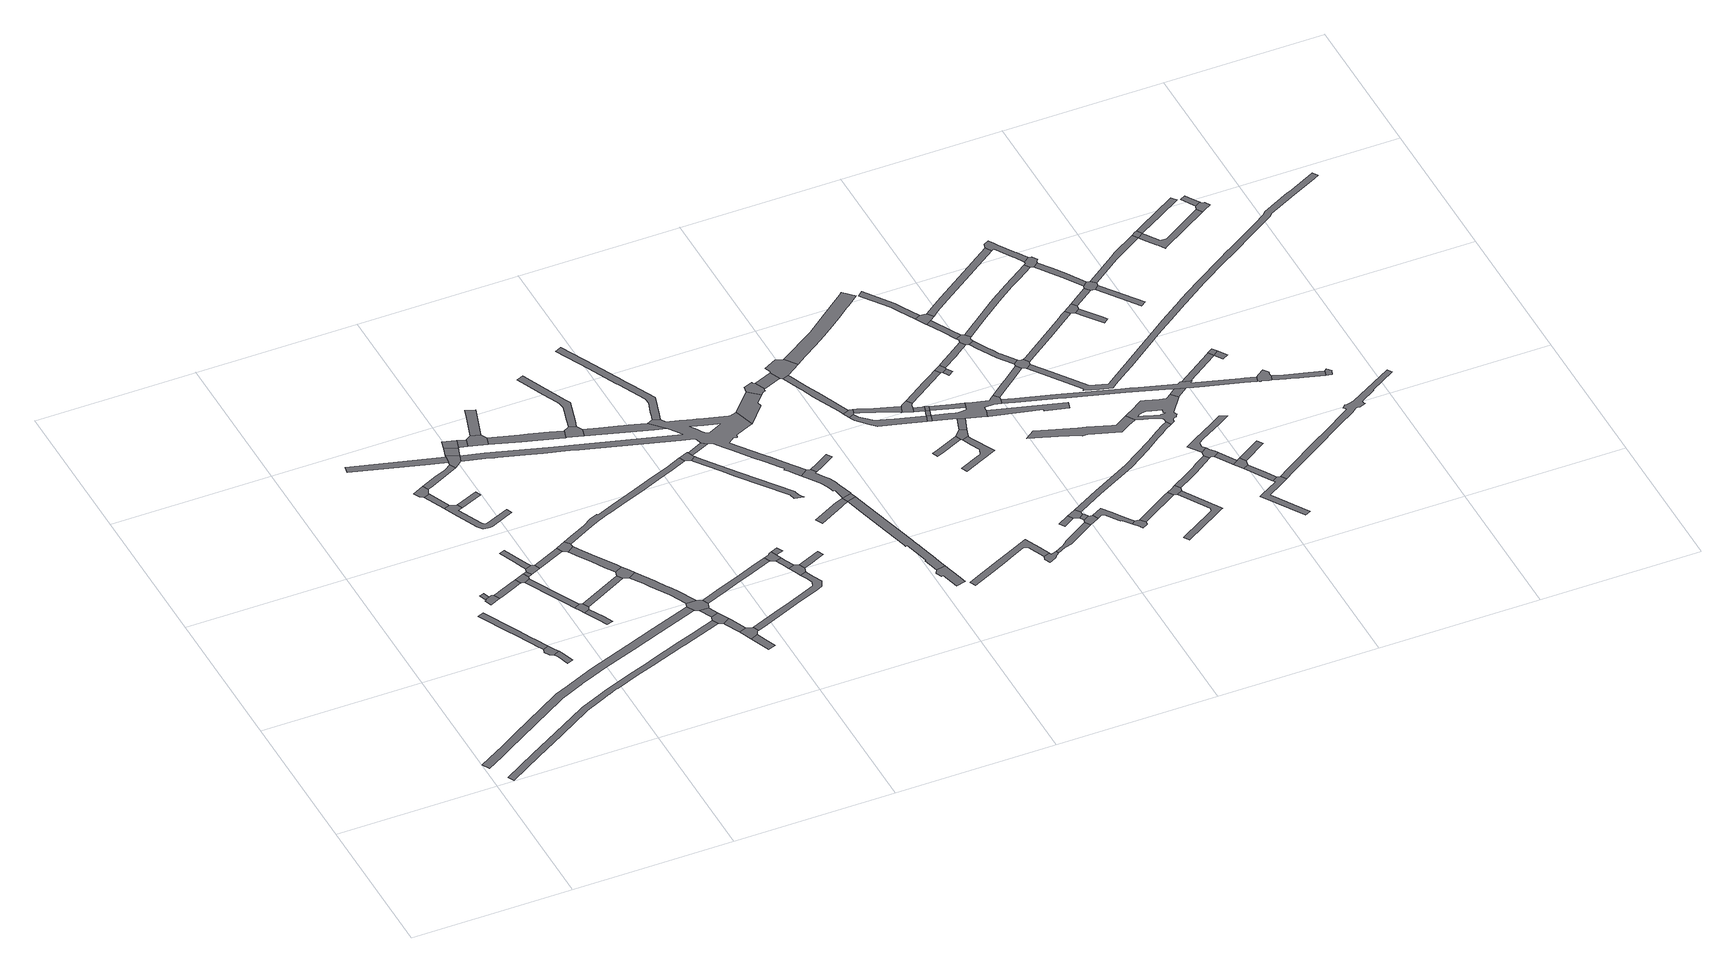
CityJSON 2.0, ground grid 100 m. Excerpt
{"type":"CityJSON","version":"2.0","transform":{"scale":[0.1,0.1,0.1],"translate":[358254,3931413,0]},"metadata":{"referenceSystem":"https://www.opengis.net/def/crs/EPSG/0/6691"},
"CityObjects":{
"road1":{"type":"Road","attributes":{"RoadStructureAttribute.sectionType":"1"},"geometry":[{"type":"MultiSurface","lod":"1","boundaries":[[[0,1,2,3,4,5,6,7,8,9,10,11,12,13,14,15,16,17,18,19,20,21,22,23,24,25,26,27,28,29,30,31]]]}]},
"road2":{"type":"Road","attributes":{"RoadStructureAttribute.sectionType":"1"},"geometry":[{"type":"MultiSurface","lod":"1","boundaries":[[[32,33,34,35,36,37,38,39,40,41,42,43]]]}]},
"road3":{"type":"Road","attributes":{"RoadStructureAttribute.sectionType":"1"},"geometry":[{"type":"MultiSurface","lod":"1","boundaries":[[[44,45,46,47,48,49,50,51,52,53,54,55,56,57,58,59,60,61,62,63,64,65,66,67,68,69,70,71,72,73,74,75,76,77,78]]]}]},
"road4":{"type":"Road","geometry":[{"type":"MultiSurface","lod":"1","boundaries":[[[79,80,81,82,83,84,32,43]]]}]},
"road5":{"type":"Road","attributes":{"RoadStructureAttribute.sectionType":"1"},"geometry":[{"type":"MultiSurface","lod":"1","boundaries":[[[82,85,86,87,88,83]]]}]},
"road6":{"type":"Road","geometry":[{"type":"MultiSurface","lod":"1","boundaries":[[[89,90,91,92,93,94]]]}]},
"road7":{"type":"Road","geometry":[{"type":"MultiSurface","lod":"1","boundaries":[[[95,96,97,98,89,94,99,100,101,102]]]}]},
"road8":{"type":"Road","attributes":{"RoadStructureAttribute.sectionType":"1"},"geometry":[{"type":"MultiSurface","lod":"1","boundaries":[[[103,104,105,106,96,95,107,108,109,110]]]}]},
"road9":{"type":"Road","geometry":[{"type":"MultiSurface","lod":"1","boundaries":[[[111,112,113,114,115,116,103,110]]]}]},
"road10":{"type":"Road","attributes":{"RoadStructureAttribute.sectionType":"1"},"geometry":[{"type":"MultiSurface","lod":"1","boundaries":[[[117,118,119,120,121,122,113,112,123,124,125,126,127]]]}]},
"road11":{"type":"Road","attributes":{"RoadStructureAttribute.sectionType":"1"},"geometry":[{"type":"MultiSurface","lod":"1","boundaries":[[[116,115,128,129]]]}]},
"road12":{"type":"Road","geometry":[{"type":"MultiSurface","lod":"1","boundaries":[[[130,131,132,133,134,117,127]]]}]},
"road13":{"type":"Road","geometry":[{"type":"MultiSurface","lod":"1","boundaries":[[[135,136,137,138,139,140,141,142]]]}]},
"road14":{"type":"Road","attributes":{"RoadStructureAttribute.sectionType":"1"},"geometry":[{"type":"MultiSurface","lod":"1","boundaries":[[[143,144,145,146,147,148,149]]]}]},
"road15":{"type":"Road","attributes":{"RoadStructureAttribute.sectionType":"1"},"geometry":[{"type":"MultiSurface","lod":"1","boundaries":[[[150,135,142,151]]]}]},
"road16":{"type":"Road","geometry":[{"type":"MultiSurface","lod":"1","boundaries":[[[148,129,128,152,153,149]]]}]},
"road17":{"type":"Road","attributes":{"RoadStructureAttribute.sectionType":"1"},"geometry":[{"type":"MultiSurface","lod":"1","boundaries":[[[154,155,156,157,132,131]]]}]},
"road18":{"type":"Road","attributes":{"RoadStructureAttribute.sectionType":"1"},"geometry":[{"type":"MultiSurface","lod":"1","boundaries":[[[158,159,160,161,162,163]]]}]},
"road19":{"type":"Road","geometry":[{"type":"MultiSurface","lod":"1","boundaries":[[[164,165,166,167,168,169,170,171,172,173,174,175,176,177,178,179,180,150,151]]]}]},
"road20":{"type":"Road","attributes":{"RoadStructureAttribute.sectionType":"1"},"geometry":[{"type":"MultiSurface","lod":"1","boundaries":[[[153,152,181,182]]]}]},
"road21":{"type":"Road","attributes":{"RoadStructureAttribute.sectionType":"1"},"geometry":[{"type":"MultiSurface","lod":"1","boundaries":[[[183,184,180,179]]]}]},
"road22":{"type":"Road","attributes":{"RoadStructureAttribute.sectionType":"1"},"geometry":[{"type":"MultiSurface","lod":"1","boundaries":[[[185,186,138,137,187,188,189]]]}]},
"road23":{"type":"Road","attributes":{"RoadStructureAttribute.sectionType":"1"},"geometry":[{"type":"MultiSurface","lod":"1","boundaries":[[[190,191,134,133,192,193]]]}]},
"road24":{"type":"Road","geometry":[{"type":"MultiSurface","lod":"1","boundaries":[[[181,194,195,196,197,198,199,182]]]}]},
"road25":{"type":"Road","geometry":[{"type":"MultiSurface","lod":"1","boundaries":[[[200,201,160,159,189,188,202]]]}]},
"road26":{"type":"Road","attributes":{"RoadStructureAttribute.sectionType":"1"},"geometry":[{"type":"MultiSurface","lod":"1","boundaries":[[[203,204,205,206,195,194,207,208,209,210,211]]]}]},
"road27":{"type":"Road","attributes":{"RoadStructureAttribute.sectionType":"1"},"geometry":[{"type":"MultiSurface","lod":"1","boundaries":[[[201,200,212,213]]]}]},
"road28":{"type":"Road","geometry":[{"type":"MultiSurface","lod":"1","boundaries":[[[190,193,214,215,216,203,211]]]}]},
"road29":{"type":"Road","geometry":[{"type":"MultiSurface","lod":"1","boundaries":[[[212,217,218,219,213]]]}]},
"road30":{"type":"Road","attributes":{"RoadStructureAttribute.sectionType":"1"},"geometry":[{"type":"MultiSurface","lod":"1","boundaries":[[[214,220,221,222,223,224,225,226,227,228,215]]]}]},
"road31":{"type":"Road","attributes":{"RoadStructureAttribute.sectionType":"1"},"geometry":[{"type":"MultiSurface","lod":"1","boundaries":[[[218,217,229,230,231]]]}]},
"road32":{"type":"Road","geometry":[{"type":"MultiSurface","lod":"1","boundaries":[[[224,223,31,30,232,233,234,235]]]}]},
"road33":{"type":"Road","attributes":{"RoadStructureAttribute.sectionType":"1"},"geometry":[{"type":"MultiSurface","lod":"1","boundaries":[[[232,236,237,233]]]}]},
"road34":{"type":"Road","geometry":[{"type":"MultiSurface","lod":"1","boundaries":[[[238,237,236,44,78,239,240]]]}]},
"road35":{"type":"Road","geometry":[{"type":"MultiSurface","lod":"1","boundaries":[[[230,241,242,243,244,245,231]]]}]},
"road36":{"type":"Road","attributes":{"RoadStructureAttribute.sectionType":"1"},"geometry":[{"type":"MultiSurface","lod":"1","boundaries":[[[239,246,247,248,249,250,240]]]}]},
"road37":{"type":"Road","geometry":[{"type":"MultiSurface","lod":"1","boundaries":[[[249,248,251,252,253,254,255]]]}]},
"road38":{"type":"Road","attributes":{"RoadStructureAttribute.sectionType":"1"},"geometry":[{"type":"MultiSurface","lod":"1","boundaries":[[[256,257,252,251,258,259]]]}]},
"road39":{"type":"Road","attributes":{"RoadStructureAttribute.sectionType":"1"},"geometry":[{"type":"MultiSurface","lod":"1","boundaries":[[[260,261,245,244,262,263]]]}]},
"road40":{"type":"Road","attributes":{"RoadStructureAttribute.sectionType":"1"},"geometry":[{"type":"MultiSurface","lod":"1","boundaries":[[[264,265,266,267,268,269,270,242,241]]]}]},
"road41":{"type":"Road","attributes":{"RoadStructureAttribute.sectionType":"1"},"geometry":[{"type":"MultiSurface","lod":"1","boundaries":[[[197,271,272,273,274,275,276,277,278,279,280,281,282,283,284,285,286,287,288,289,290,291,292,293,294,295,296,297,298,198]]]}]},
"road42":{"type":"Road","attributes":{"RoadStructureAttribute.sectionType":"1"},"geometry":[{"type":"MultiSurface","lod":"1","boundaries":[[[234,299,300,301,302,303,304,305,306,307,308,235]]]}]},
"road43":{"type":"Road","attributes":{"RoadStructureAttribute.sectionType":"1"},"geometry":[{"type":"MultiSurface","lod":"1","boundaries":[[[254,309,310,311,312,313,314,315,316,317,318,319,320,321,322,323,324,255]]]}]},
"road44":{"type":"Road","geometry":[{"type":"MultiSurface","lod":"1","boundaries":[[[325,267,266,326,327,328,329,330]]]}]},
"road45":{"type":"Road","geometry":[{"type":"MultiSurface","lod":"1","boundaries":[[[331,332,333,334,335,336,337,338,339,340,341,342,343,344,345,346,347,348,349,350,200,202,351,352,353,354,355,356,357,358,359,360,361,362,363,364,365,366,367,368,369,370,371,372,373,374,375,376,377,378,379,380,381,382,383,384,385,386],[387,388,389,390,391,392,393,394,395,396,397,398]]]}]},
"road46":{"type":"Road","attributes":{"RoadStructureAttribute.sectionType":"1"},"geometry":[{"type":"MultiSurface","lod":"1","boundaries":[[[399,400,401,402,403,404,405,406,407,408,409,410,325,330]]]}]},
"road47":{"type":"Road","geometry":[{"type":"MultiSurface","lod":"1","boundaries":[[[411,412,413,414,304,303,415,416]]]}]},
"road48":{"type":"Road","attributes":{"RoadStructureAttribute.sectionType":"1"},"geometry":[{"type":"MultiSurface","lod":"1","boundaries":[[[415,417,418,419,420,416]]]}]},
"road49":{"type":"Road","geometry":[{"type":"MultiSurface","lod":"1","boundaries":[[[316,421,422,419,418,423,317]]]}]},
"road50":{"type":"Road","geometry":[{"type":"MultiSurface","lod":"1","boundaries":[[[411,424,425,412]]]}]},
"road51":{"type":"Road","geometry":[{"type":"MultiSurface","lod":"1","boundaries":[[[328,426,344,343,427,428,429,430,431,329]]]}]},
"road52":{"type":"Road","attributes":{"RoadStructureAttribute.sectionType":"1"},"geometry":[{"type":"MultiSurface","lod":"1","boundaries":[[[432,433,434,435,422,421]]]}]},
"road53":{"type":"Road","geometry":[{"type":"MultiSurface","lod":"1","boundaries":[[[436,437,438,439,440,284,283,441]]]}]},
"road54":{"type":"Road","geometry":[{"type":"MultiSurface","lod":"1","boundaries":[[[438,437,442,363,362]]]}]},
"road55":{"type":"Road","attributes":{"RoadStructureAttribute.sectionType":"1"},"geometry":[{"type":"MultiSurface","lod":"1","boundaries":[[[443,444,445,446,447,448,449,450,451,452,453,454,455,456,457,458,342,341]]]}]},
"road56":{"type":"Road","attributes":{"RoadStructureAttribute.sectionType":"1"},"geometry":[{"type":"MultiSurface","lod":"1","boundaries":[[[459,460,461,462,463,464,465,466,467,468,469,470,471,472,436,441]]]}]},
"road57":{"type":"Road","attributes":{"RoadStructureAttribute.sectionType":"1"},"geometry":[{"type":"MultiSurface","lod":"1","boundaries":[[[473,474,475,476,477,478]]]}]},
"road58":{"type":"Road","geometry":[{"type":"MultiSurface","lod":"1","boundaries":[[[479,480,481,482,483,484,485,486,487,488]]]}]},
"road59":{"type":"Road","geometry":[{"type":"MultiSurface","lod":"1","boundaries":[[[489,490,491,492,493,494,495,496,497,498,499,500,501,502,503,504,505,506,507,508,509,510,511,512,513,514,376,375]]]}]},
"road60":{"type":"Road","attributes":{"RoadStructureAttribute.sectionType":"1"},"geometry":[{"type":"MultiSurface","lod":"1","boundaries":[[[515,516,517,518,519,520,521,522,523,479,488,524,525,526,527,528,529,530,531,532,478]]]}]},
"road61":{"type":"Road","geometry":[{"type":"MultiSurface","lod":"1","boundaries":[[[532,533,499,498,473,478]]]}]},
"road62":{"type":"Road","attributes":{"RoadStructureAttribute.sectionType":"1"},"geometry":[{"type":"MultiSurface","lod":"1","boundaries":[[[534,535,536,537,514,513]]]}]},
"road63":{"type":"Road","attributes":{"RoadStructureAttribute.sectionType":"1"},"geometry":[{"type":"MultiSurface","lod":"1","boundaries":[[[538,539,540,541,542,331,386]]]}]},
"road64":{"type":"Road","geometry":[{"type":"MultiSurface","lod":"1","boundaries":[[[543,542,541,544,545,546,547,548,549,550,551,552]]]}]},
"road65":{"type":"Road","attributes":{"RoadStructureAttribute.sectionType":"1"},"geometry":[{"type":"MultiSurface","lod":"1","boundaries":[[[553,554,555,556,557,558,559,560,561,562,563,564,565,566,567]]]}]},
"road66":{"type":"Road","attributes":{"RoadStructureAttribute.sectionType":"1"},"geometry":[{"type":"MultiSurface","lod":"1","boundaries":[[[568,549,548,569]]]}]},
"road67":{"type":"Road","attributes":{"RoadStructureAttribute.sectionType":"1"},"geometry":[{"type":"MultiSurface","lod":"1","boundaries":[[[570,571,572,573,574,575,576,577,578,579,580,581,582,583,584]]]}]},
"road68":{"type":"Road","geometry":[{"type":"MultiSurface","lod":"1","boundaries":[[[585,586,568,569,577,576,587,588,589]]]}]},
"road69":{"type":"Road","geometry":[{"type":"MultiSurface","lod":"1","boundaries":[[[590,591,592,570,584,593,594]]]}]},
"road70":{"type":"Road","geometry":[{"type":"MultiSurface","lod":"1","boundaries":[[[595,596,597,559,558,598,599,600,601,602,603,604]]]}]},
"road71":{"type":"Road","attributes":{"RoadStructureAttribute.sectionType":"1"},"geometry":[{"type":"MultiSurface","lod":"1","boundaries":[[[605,606,607,608,591,590,609,610,611,612,613,614,615]]]}]},
"road72":{"type":"Road","attributes":{"RoadStructureAttribute.sectionType":"1"},"geometry":[{"type":"MultiSurface","lod":"1","boundaries":[[[593,616,617,618,619,620,621,622,623,624,625,626,627,628,629,630,594]]]}]},
"road73":{"type":"Road","attributes":{"RoadStructureAttribute.sectionType":"1"},"geometry":[{"type":"MultiSurface","lod":"1","boundaries":[[[631,632,633,634,635,636,637,638,639,640,595,604]]]}]},
"road74":{"type":"Road","attributes":{"RoadStructureAttribute.sectionType":"1"},"geometry":[{"type":"MultiSurface","lod":"1","boundaries":[[[641,642,643,644,645,646]]]}]},
"road75":{"type":"Road","geometry":[{"type":"MultiSurface","lod":"1","boundaries":[[[647,648,649,650,651,652,653,654,655,605,615]]]}]},
"road76":{"type":"Road","geometry":[{"type":"MultiSurface","lod":"1","boundaries":[[[656,657,658,659]]]}]},
"road77":{"type":"Road","attributes":{"RoadStructureAttribute.sectionType":"1"},"geometry":[{"type":"MultiSurface","lod":"1","boundaries":[[[660,661,662,663,664,665,666,667,668,669,670,671,672]]]}]},
"road78":{"type":"Road","geometry":[{"type":"MultiSurface","lod":"1","boundaries":[[[673,624,623,674]]]}]},
"road79":{"type":"Road","attributes":{"RoadStructureAttribute.sectionType":"1"},"geometry":[{"type":"MultiSurface","lod":"1","boundaries":[[[675,676,650,649,677]]]}]},
"road80":{"type":"Road","geometry":[{"type":"MultiSurface","lod":"1","boundaries":[[[673,678,679,677,680,624]]]}]},
"road81":{"type":"Road","geometry":[{"type":"MultiSurface","lod":"1","boundaries":[[[681,682,641,646,660,672]]]}]},
"road82":{"type":"Road","geometry":[{"type":"MultiSurface","lod":"1","boundaries":[[[679,683,675,677]]]}]},
"road83":{"type":"Road","geometry":[{"type":"MultiSurface","lod":"1","boundaries":[[[684,656,659,685,686,687,688]]]}]},
"road84":{"type":"Road","attributes":{"RoadStructureAttribute.sectionType":"1"},"geometry":[{"type":"MultiSurface","lod":"1","boundaries":[[[689,690,691,692,693,588,587,694,695,696,697,698,699,700,701,702,703]]]}]},
"road85":{"type":"Road","attributes":{"RoadStructureAttribute.sectionType":"1"},"geometry":[{"type":"MultiSurface","lod":"1","boundaries":[[[685,704,705,706,686]]]}]},
"road86":{"type":"Road","geometry":[{"type":"MultiSurface","lod":"1","boundaries":[[[707,708,709,705,704,636,635]]]}]},
"road87":{"type":"Road","attributes":{"RoadStructureAttribute.sectionType":"1"},"geometry":[{"type":"MultiSurface","lod":"1","boundaries":[[[681,710,711,712,682]]]}]},
"road88":{"type":"Road","attributes":{"RoadStructureAttribute.sectionType":"1"},"geometry":[{"type":"MultiSurface","lod":"1","boundaries":[[[679,713,714,715,716,717,683]]]}]},
"road89":{"type":"Road","attributes":{"RoadStructureAttribute.sectionType":"1"},"geometry":[{"type":"MultiSurface","lod":"1","boundaries":[[[718,719,720,721,722,723,654,653,724,725,726,727,728,729]]]}]},
"road90":{"type":"Road","attributes":{"RoadStructureAttribute.sectionType":"1"},"geometry":[{"type":"MultiSurface","lod":"1","boundaries":[[[730,731,732,733,734,735,708,707,736,737,738,739,740,741,742]]]}]},
"road91":{"type":"Road","geometry":[{"type":"MultiSurface","lod":"1","boundaries":[[[743,673,674,744,745,711,710,746,747,748,749,750,751,752,753,754,755,756,757,758,716,715,759,760,761,762]]]}]},
"road92":{"type":"Road","geometry":[{"type":"MultiSurface","lod":"1","boundaries":[[[730,742,763,764,765,766,767,768]]]}]},
"road93":{"type":"Road","geometry":[{"type":"MultiSurface","lod":"1","boundaries":[[[728,769,770,771,772,729]]]}]},
"road94":{"type":"Road","geometry":[{"type":"MultiSurface","lod":"1","boundaries":[[[769,773,774,770]]]}]},
"road95":{"type":"Road","attributes":{"RoadStructureAttribute.sectionType":"1"},"geometry":[{"type":"MultiSurface","lod":"1","boundaries":[[[767,775,776,777,778,779,780,781,768]]]}]},
"road96":{"type":"Road","attributes":{"RoadStructureAttribute.sectionType":"1"},"geometry":[{"type":"MultiSurface","lod":"1","boundaries":[[[782,783,784,785,786,787,747,746]]]}]},
"road97":{"type":"Road","attributes":{"RoadStructureAttribute.sectionType":"1"},"geometry":[{"type":"MultiSurface","lod":"1","boundaries":[[[788,789,772,771,790,791,792,793]]]}]},
"road98":{"type":"Road","attributes":{"RoadStructureAttribute.sectionType":"1"},"geometry":[{"type":"MultiSurface","lod":"1","boundaries":[[[794,795,796,797,798,799,800,801,802]]]}]},
"road99":{"type":"Road","attributes":{"RoadStructureAttribute.sectionType":"1"},"geometry":[{"type":"MultiSurface","lod":"1","boundaries":[[[803,804,805,806,807,808,809,810,811,812,813,814,815,816,817,818,684,688]]]}]},
"road100":{"type":"Road","attributes":{"RoadStructureAttribute.sectionType":"1"},"geometry":[{"type":"MultiSurface","lod":"1","boundaries":[[[819,820,821,822,823,754,753,824,825,826,827,828]]]}]},
"road101":{"type":"Road","geometry":[{"type":"MultiSurface","lod":"1","boundaries":[[[829,830,831,798,797,832,833]]]}]},
"road102":{"type":"Road","attributes":{"RoadStructureAttribute.sectionType":"1"},"geometry":[{"type":"MultiSurface","lod":"1","boundaries":[[[834,835,836,837,838,839,840,841,842,843,844,845]]]}]},
"road103":{"type":"Road","attributes":{"RoadStructureAttribute.sectionType":"1"},"geometry":[{"type":"MultiSurface","lod":"1","boundaries":[[[846,847,848,849,850,851,852,853,854,855,856,857,858,859,860,861,862,863,864,865,866,867,868,869]]]}]},
"road104":{"type":"Road","attributes":{"RoadStructureAttribute.sectionType":"1"},"geometry":[{"type":"MultiSurface","lod":"1","boundaries":[[[870,871,872,829,833,873,874,875]]]}]},
"road105":{"type":"Road","geometry":[{"type":"MultiSurface","lod":"1","boundaries":[[[876,877,878,779,778,834,845]]]}]},
"road106":{"type":"Road","geometry":[{"type":"MultiSurface","lod":"1","boundaries":[[[879,793,792,880,881,882,883,884,885,886,870,875]]]}]},
"road107":{"type":"Road","attributes":{"RoadStructureAttribute.sectionType":"1"},"geometry":[{"type":"MultiSurface","lod":"1","boundaries":[[[887,888,889,890,891,892,893,894,895,896,897,898,881,880]]]}]},
"road108":{"type":"Road","geometry":[{"type":"MultiSurface","lod":"1","boundaries":[[[899,900,901,902,903,894,893,819,828,904,905]]]}]},
"road109":{"type":"Road","attributes":{"RoadStructureAttribute.sectionType":"1"},"geometry":[{"type":"MultiSurface","lod":"1","boundaries":[[[906,907,908,877,876,909,910,911,912,913]]]}]},
"road110":{"type":"Road","attributes":{"RoadStructureAttribute.sectionType":"1"},"geometry":[{"type":"MultiSurface","lod":"1","boundaries":[[[914,915,916,831,830,917,918,919,920,921]]]}]},
"road111":{"type":"Road","attributes":{"RoadStructureAttribute.sectionType":"1"},"geometry":[{"type":"MultiSurface","lod":"1","boundaries":[[[922,923,924,925,926,927,886,885,928,929,930,931,932,933,934,935]]]}]},
"road112":{"type":"Road","attributes":{"RoadStructureAttribute.sectionType":"1"},"geometry":[{"type":"MultiSurface","lod":"1","boundaries":[[[936,937,938,939,940,941,942,943,944,945,946,902,901]]]}]},
"road113":{"type":"Road","geometry":[{"type":"MultiSurface","lod":"1","boundaries":[[[912,947,948,949,950,951,952,953,913]]]}]},
"road114":{"type":"Road","geometry":[{"type":"MultiSurface","lod":"1","boundaries":[[[954,955,956,957,958,959,960,961,962,846,869,963,964,965,966,967,968,969,970,971,972,973,974,975,812,811,976,977,978,979,980,981,982,983,984,985,986,987,988,989,990,991,992,993,994,995,996,997],[998,999,1000,1001,1002,1003,1004,1005,1006,1007,1008,1009,1010,1011,1012,1013,1014,1015,1016,1017,1018,1019,1020,1021,1022]]]}]},
"road115":{"type":"Road","attributes":{"RoadStructureAttribute.sectionType":"1"},"geometry":[{"type":"MultiSurface","lod":"1","boundaries":[[[1023,1024,1025,1026,1027,1028,1029,1030,1031,1032,1033,1034,1035,1036,1037,1038,1039,1040,1041,1042,1043,752,751,1044,1045,1046,1047,1048,1049,1050,1051]]]}]},
"road116":{"type":"Road","attributes":{"RoadStructureAttribute.sectionType":"1"},"geometry":[{"type":"MultiSurface","lod":"1","boundaries":[[[1052,1053,1054,1055,1056,1057,1058,1059,1060,1061,1062]]]}]},
"road117":{"type":"Road","attributes":{"RoadStructureAttribute.sectionType":"1"},"geometry":[{"type":"MultiSurface","lod":"1","boundaries":[[[948,1063,1064,1065,1066,949]]]}]},
"road118":{"type":"Road","geometry":[{"type":"MultiSurface","lod":"1","boundaries":[[[1067,1068,1065,1064,1069,1070]]]}]},
"road119":{"type":"Road","geometry":[{"type":"MultiSurface","lod":"1","boundaries":[[[1069,1071,1072,1057,1056,1073,1074,1070]]]}]},
"road120":{"type":"Road","attributes":{"RoadStructureAttribute.sectionType":"1"},"geometry":[{"type":"MultiSurface","lod":"1","boundaries":[[[952,1075,1076,1077,1078,1079,1080,1081,1082,1083,1084,953]]]}]},
"road121":{"type":"Road","geometry":[{"type":"MultiSurface","lod":"1","boundaries":[[[1067,1085,1086,1068]]]}]},
"road122":{"type":"Road","geometry":[{"type":"MultiSurface","lod":"1","boundaries":[[[996,1051,1050,997]]]}]},
"road123":{"type":"Road","geometry":[{"type":"MultiSurface","lod":"1","boundaries":[[[1087,1088,942,941,1089,1090]]]}]},
"road124":{"type":"Road","geometry":[{"type":"MultiSurface","lod":"1","boundaries":[[[1089,1091,1092,1093,1094,1090]]]}]},
"road125":{"type":"Road","geometry":[{"type":"MultiSurface","lod":"1","boundaries":[[[920,1095,1096,1097,1098,1099,1100,1101,1102,1103,1104,1105,921]]]}]},
"road126":{"type":"Road","geometry":[{"type":"MultiSurface","lod":"1","boundaries":[[[1106,1099,1098,1107,935,934,1108,1109,1110,1111]]]}]},
"road127":{"type":"Road","attributes":{"RoadStructureAttribute.sectionType":"1"},"geometry":[{"type":"MultiSurface","lod":"1","boundaries":[[[1112,1113,1088,1087,1114,1115]]]}]},
"road128":{"type":"Road","attributes":{"RoadStructureAttribute.sectionType":"1"},"geometry":[{"type":"MultiSurface","lod":"1","boundaries":[[[1116,1117,1118,1109,1108,1119,1120,1121]]]}]},
"road129":{"type":"Road","geometry":[{"type":"MultiSurface","lod":"1","boundaries":[[[1122,1123,1116,1121,1112,1115,1124,1125]]]}]},
"road130":{"type":"Road","attributes":{"RoadStructureAttribute.sectionType":"1"},"geometry":[{"type":"MultiSurface","lod":"1","boundaries":[[[1126,1127,1128,1034,1033,1129,1126,1130,1131,1132]]]}]},
"road131":{"type":"Road","attributes":{"RoadStructureAttribute.sectionType":"1"},"geometry":[{"type":"MultiSurface","lod":"1","boundaries":[[[1124,1133,1134,1135,1136,1125]]]}]},
"road132":{"type":"Road","geometry":[{"type":"MultiSurface","lod":"1","boundaries":[[[1127,1126,1132,1137]]]}]},
"road133":{"type":"Road","geometry":[{"type":"MultiSurface","lod":"1","boundaries":[[[1138,1139,1140,1141,1142,1143,1028,1027,1144,1145,1146,1147,1148,1149]]]}]},
"road134":{"type":"Road","attributes":{"RoadStructureAttribute.sectionType":"1"},"geometry":[{"type":"MultiSurface","lod":"1","boundaries":[[[1150,1151,1152,1153,1154,1155,1156,1157,1158,1159,1160,1161,1162,1055,1054,1163,1164,1165,1166,1167,1168,1169,1170,1171,1172,1173,1174,1175,1176,1177,1178,1179,1180]]]}]},
"road135":{"type":"Road","attributes":{"RoadStructureAttribute.sectionType":"1"},"geometry":[{"type":"MultiSurface","lod":"1","boundaries":[[[1122,1181,1182,1183,1184,1185,1186,1187,1188,1123]]]}]},
"road136":{"type":"Road","attributes":{"RoadStructureAttribute.sectionType":"1"},"geometry":[{"type":"MultiSurface","lod":"1","boundaries":[[[1189,1190,1191,1192,1193,1194,1195,1196,1197,1198,1199,1200,1201,1138,1149]]]}]},
"road137":{"type":"Road","attributes":{"RoadStructureAttribute.sectionType":"1"},"geometry":[{"type":"MultiSurface","lod":"1","boundaries":[[[1202,1203,1204,1205,1206,1207,1208,1209,1210,1211,1212,1213,1214,1215,1216,1217,1218,1219,1220,1221,1222,1223,1224,1225,1226,1227,1228,1229,1230,1231,1232,1233,1234,1235,1236,1237,1238,1239,1240,1241,1242,1243,1244,1245,1246,1247,1248,1249,1250,1251,1252,1253,899,905]]]}]},
"road138":{"type":"Road","geometry":[{"type":"MultiSurface","lod":"1","boundaries":[[[1254,1255,1256,1197,1196]]]}]},
"road139":{"type":"Road","geometry":[{"type":"MultiSurface","lod":"1","boundaries":[[[1257,1258,1185,1184,1259]]]}]},
"road140":{"type":"Road","attributes":{"RoadStructureAttribute.sectionType":"1"},"geometry":[{"type":"MultiSurface","lod":"1","boundaries":[[[1184,1260,1261,1262,1263,1264,1265,1266,1267,1268,1269,1270,1271,1272,1273,1259]]]}]},
"road141":{"type":"Road","attributes":{"RoadStructureAttribute.sectionType":"1"},"geometry":[{"type":"MultiSurface","lod":"1","boundaries":[[[1274,1275,1276,1277,1278,1279,1257,1259]]]}]},
"road142":{"type":"Road","attributes":{"RoadStructureAttribute.sectionType":"1"},"geometry":[{"type":"MultiSurface","lod":"1","boundaries":[[[1280,1281,1282,1283,1284,1285,1286]]]}]},
"road143":{"type":"Road","geometry":[{"type":"MultiSurface","lod":"1","boundaries":[[[1267,1266,1287,1288,1289,1290,1280,1286]]]}]}
},
"vertices":[
[1379,880,0],[1183,807,0],[919,709,0],[892,699,0],[762,642,0],[729,627,0],[718,623,0],[643,590,0],[632,585,0],[399,443,0],[288,376,0],[177,308,0],[2,202,0],[29,158,0],[134,221,0],[204,263,0],[426,398,0],[433,403,0],[643,531,0],[658,540,0],[717,566,0],[763,587,0],[809,607,0],[817,611,0],[899,645,0],[912,651,0],[988,681,0],[1162,744,0],[1204,760,0],[1399,832,0],[1654,927,0],[1630,973,0],
[778,993,0],[740,1069,0],[723,1103,0],[681,1186,0],[669,1211,0],[570,1409,0],[532,1394,0],[634,1191,0],[645,1170,0],[705,1051,0],[722,1016,0],[743,975,0],
[1709,803,0],[1651,781,0],[1553,745,0],[1466,713,0],[1246,632,0],[1228,625,0],[1085,572,0],[962,527,0],[901,500,0],[852,479,0],[784,449,0],[724,423,0],[715,418,0],[644,375,0],[499,288,0],[305,172,0],[87,42,0],[108,6,0],[326,137,0],[521,254,0],[644,327,0],[715,370,0],[742,386,0],[832,428,0],[878,448,0],[905,460,0],[918,465,0],[962,484,0],[978,489,0],[1124,544,0],[1243,587,0],[1456,667,0],[1480,674,0],[1714,760,0],[1729,766,0],
[735,952,0],[754,916,0],[768,911,0],[777,907,0],[813,926,0],[798,955,0],
[791,879,0],[815,806,0],[852,822,0],[829,893,0],
[661,1522,0],[651,1547,0],[645,1563,0],[620,1551,0],[617,1550,0],[632,1511,0],
[707,1483,0],[690,1522,0],[682,1525,0],[681,1528,0],[636,1502,0],[624,1498,0],[626,1492,0],[642,1455,0],
[858,1595,0],[816,1577,0],[729,1539,0],[725,1537,0],[728,1492,0],[776,1513,0],[806,1526,0],[874,1558,0],
[877,1557,0],[895,1551,0],[931,1568,0],[936,1583,0],[937,1587,0],[921,1623,0],
[1092,1250,0],[1091,1252,0],[1055,1323,0],[1023,1386,0],[1016,1399,0],[963,1505,0],[915,1512,0],[981,1380,0],[1010,1323,0],[1029,1286,0],[1056,1232,0],
[960,1597,0],[943,1633,0],
[1074,1198,0],[1089,1168,0],[1123,1187,0],[1130,1207,0],[1112,1243,0],
[738,2481,0],[735,2488,0],[748,2518,0],[731,2555,0],[683,2532,0],[658,2520,0],[677,2480,0],[700,2465,0],
[976,1697,0],[912,1856,0],[876,1842,0],[918,1738,0],[940,1681,0],[951,1655,0],[989,1671,0],
[796,2344,0],[759,2329,0],
[1023,1626,0],[1008,1663,0],
[1134,1080,0],[1160,1023,0],[1199,1035,0],[1171,1095,0],
[852,2715,0],[953,2686,0],[957,2735,0],[936,2741,0],[408,2892,0],[400,2845,0],
[787,2263,0],[861,2106,0],[884,2077,0],[896,2072,0],[913,2071,0],[925,2071,0],[940,2074,0],[1090,2140,0],[1074,2176,0],[928,2112,0],[921,2111,0],[915,2111,0],[908,2111,0],[895,2127,0],[823,2280,0],[854,2293,0],[839,2330,0],
[1203,1710,0],[1186,1746,0],
[997,2353,0],[982,2389,0],
[909,2635,0],[839,2607,0],[788,2537,0],[969,2623,0],[949,2661,0],
[1388,1383,0],[1343,1360,0],[1381,1335,0],[1409,1349,0],
[1230,1689,0],[1274,1724,0],[1272,1741,0],[1271,1747,0],[1248,1780,0],[1194,1750,0],
[1035,2712,0],[961,2748,0],[1018,2667,0],
[1445,1447,0],[1427,1477,0],[1361,1583,0],[1306,1672,0],[1242,1669,0],[1270,1624,0],[1314,1554,0],[1361,1477,0],[1397,1418,0],
[1055,2777,0],[978,2807,0],
[1446,1340,0],[1493,1369,0],[1473,1403,0],
[1057,2783,0],[1075,2840,0],[995,2865,0],
[1496,1260,0],[1518,1223,0],[1590,1107,0],[1640,1001,0],[1700,1000,0],[1641,1128,0],[1611,1173,0],[1601,1190,0],[1565,1253,0],
[1065,2780,0],[1109,2767,0],[1127,2824,0],
[1680,916,0],[1739,912,0],[1754,950,0],[1735,986,0],
[1720,831,0],[1767,852,0],
[1782,818,0],[1756,755,0],[1800,779,0],
[1220,2733,0],[1238,2790,0],[1219,2826,0],[1220,2828,0],[1162,2843,0],
[1765,736,0],[1804,655,0],[1807,647,0],[1852,666,0],[1809,761,0],
[1840,565,0],[1886,585,0],[1898,609,0],[1908,613,0],[1892,651,0],
[1937,458,0],[1909,528,0],[1882,460,0],[1890,440,0],
[1229,3061,0],[1208,2993,0],[1266,2977,0],[1286,3039,0],
[1401,2677,0],[1605,2614,0],[1641,2603,0],[1659,2662,0],[1580,2686,0],[1464,2721,0],[1419,2735,0],
[1275,1749,0],[1419,1824,0],[1490,1861,0],[1549,1887,0],[1564,1894,0],[1588,1902,0],[1716,1952,0],[1766,1971,0],[1852,2005,0],[1853,2006,0],[1960,2049,0],[2071,2095,0],[2159,2135,0],[2143,2171,0],[2055,2132,0],[1942,2086,0],[1838,2043,0],[1751,2009,0],[1746,2007,0],[1716,1995,0],[1628,1959,0],[1520,1911,0],[1513,1920,0],[1487,1910,0],[1481,1908,0],[1464,1900,0],[1410,1864,0],[1300,1807,0],
[1886,1003,0],[1968,1037,0],[2000,1049,0],[2098,1089,0],[2222,1139,0],[2206,1177,0],[2110,1138,0],[1980,1086,0],[1948,1073,0],[1844,1031,0],
[1949,630,0],[2122,702,0],[2206,736,0],[2356,798,0],[2393,814,0],[2412,858,0],[2388,914,0],[2365,969,0],[2328,953,0],[2346,912,0],[2362,873,0],[2349,840,0],[2295,817,0],[2175,768,0],[2106,739,0],[1969,682,0],
[1695,2681,0],[1645,2602,0],[1738,2573,0],[1741,2572,0],[1756,2631,0],[1737,2667,0],
[2602,2398,0],[2560,2384,0],[2554,2386,0],[2417,2428,0],[2388,2437,0],[2378,2440,0],[2336,2453,0],[2326,2456,0],[2286,2468,0],[2209,2491,0],[2190,2526,0],[2148,2540,0],[2112,2521,0],[2193,2435,0],[2223,2390,0],[2251,2350,0],[1630,2535,0],[1607,2542,0],[1518,2569,0],[1172,2673,0],[1157,2627,0],[1205,2613,0],[1221,2608,0],[1372,2563,0],[1469,2534,0],[1588,2498,0],[1646,2481,0],[1664,2475,0],[2220,2309,0],[2293,2287,0],[2302,2273,0],[2309,2239,0],[2340,2216,0],[2365,2208,0],[2368,2207,0],[2415,2144,0],[2438,2113,0],[2522,1998,0],[2569,1934,0],[2622,1863,0],[2642,1837,0],[2634,1830,0],[2649,1809,0],[2684,1761,0],[2698,1742,0],[2747,1776,0],[2742,1784,0],[2662,1892,0],[2609,1964,0],[2585,1997,0],[2455,2174,0],[2497,2206,0],[2514,2198,0],[2522,2218,0],[2622,2262,0],[2641,2270,0],[2368,2313,0],[2357,2331,0],[2342,2354,0],[2314,2397,0],[2357,2383,0],[2393,2372,0],[2469,2349,0],[2478,2346,0],[2435,2324,0],[2395,2304,0],[2388,2306,0],[2375,2311,0],
[1751,2716,0],[1794,2871,0],[1778,2906,0],[1650,3195,0],[1609,3177,0],[1622,3148,0],[1688,2997,0],[1728,2907,0],[1737,2886,0],[1740,2848,0],[1720,2773,0],[1714,2750,0],
[2278,1172,0],[2263,1209,0],[2252,1204,0],[2235,1189,0],[2254,1126,0],[2292,1138,0],
[2273,1081,0],[2292,1036,0],[2329,1052,0],[2305,1108,0],
[2373,1000,0],[2358,1039,0],[2308,998,0],
[2326,1189,0],[2307,1226,0],
[2119,2455,0],[2042,2543,0],[2009,2553,0],[1958,2569,0],[1952,2571,0],[1847,2603,0],
[2406,1012,0],[2520,1064,0],[2504,1102,0],[2390,1051,0],
[2227,2148,0],[2218,2161,0],[2208,2190,0],[2204,2199,0],[2149,2174,0],[2195,2125,0],
[2277,2188,0],
[2203,2566,0],[2203,2567,0],[2246,2708,0],[2172,2866,0],[2150,2912,0],[2146,2920,0],[2056,3112,0],[1951,3334,0],[1911,3314,0],[2015,3093,0],[2098,2916,0],[2109,2893,0],[2189,2724,0],[2192,2684,0],[2168,2608,0],[2156,2567,0],
[2210,2103,0],[2308,1969,0],[2363,1892,0],[2571,1615,0],[2580,1580,0],[2636,1565,0],[2634,1567,0],[2629,1573,0],[2624,1582,0],[2615,1602,0],[2608,1633,0],[2395,1916,0],[2320,2020,0],[2236,2136,0],
[2823,1466,0],[2779,1447,0],[2609,1356,0],[2632,1314,0],[2793,1400,0],[2840,1426,0],
[3038,671,0],[3024,644,0],[3039,607,0],[3053,613,0],[3062,576,0],[3083,496,0],[3141,511,0],[3130,555,0],[3111,627,0],[3097,685,0],
[2733,1691,0],[2763,1648,0],[2772,1632,0],[2793,1590,0],[2805,1547,0],[2818,1544,0],[2818,1542,0],[2821,1520,0],[2825,1493,0],[2828,1469,0],[2887,1484,0],[2886,1488,0],[2878,1516,0],[2878,1517,0],[2874,1528,0],[2859,1577,0],[2853,1599,0],[2848,1615,0],[2843,1629,0],[2838,1642,0],[2832,1654,0],[2821,1670,0],[2793,1712,0],[2780,1729,0],[2792,1736,0],[2771,1770,0],
[2844,1410,0],[2870,1313,0],[2909,1163,0],[2966,949,0],[2970,933,0],[2982,937,0],[3010,822,0],[3022,774,0],[3013,770,0],[3083,738,0],[3076,770,0],[3052,862,0],[3041,909,0],[3029,952,0],[3026,963,0],[2975,1156,0],[2923,1349,0],[2898,1442,0],
[2896,1448,0],
[2843,1766,0],[2926,1817,0],[2905,1852,0],[2821,1800,0],
[2752,2393,0],[2754,2395,0],[2747,2422,0],[2797,2477,0],[2729,2538,0],
[2733,2560,0],[2812,2494,0],[2830,2499,0],[2828,2509,0],[2830,2516,0],[2836,2519,0],[2809,2585,0],[2797,2590,0],[2794,2600,0],[2736,2577,0],
[3285,506,0],[3411,566,0],[3462,591,0],[3566,641,0],[3590,633,0],[3636,522,0],[3674,538,0],[3654,588,0],[3647,605,0],[3604,704,0],[3494,651,0],[3393,603,0],[3229,524,0],[3165,493,0],[3182,457,0],
[2922,2633,0],[2949,2566,0],
[3180,2149,0],[3147,2226,0],[3101,2340,0],[3090,2363,0],[3058,2440,0],[3010,2557,0],[3005,2570,0],[2967,2553,0],[2992,2495,0],[3016,2434,0],[3022,2421,0],[3054,2340,0],[3067,2308,0],[3129,2166,0],[3143,2133,0],
[2913,2681,0],[2929,2644,0],[3095,2632,0],[3042,2707,0],[2995,2721,0],
[3197,2110,0],[3208,2145,0],[3187,2152,0],[3160,2092,0],[3191,2105,0],
[3715,534,0],[3681,522,0],[3679,527,0],[3627,497,0],[3645,459,0],[3660,468,0],[3689,485,0],[3695,489,0],[3693,493,0],[3724,516,0],
[3465,2056,0],[3391,2080,0],[3286,2115,0],[3232,2137,0],[3229,2100,0],[3313,2067,0],[3381,2041,0],[3382,2041,0],[3420,2020,0],[3442,2008,0],[3446,2006,0],
[3165,2080,0],[3176,2056,0],[3197,2028,0],[3236,1989,0],[3272,1953,0],[3296,1946,0],[3402,1915,0],[3543,1873,0],[3557,1921,0],[3385,1972,0],[3342,1985,0],[3278,2004,0],[3227,2054,0],[3215,2064,0],[3206,2072,0],
[3778,544,0],[3823,558,0],[3824,557,0],[3959,643,0],[3990,661,0],[3970,696,0],[3937,677,0],[3802,591,0],[3804,588,0],[3769,562,0],
[3631,1687,0],[3489,1624,0],[3451,1607,0],[3467,1571,0],[3500,1585,0],[3647,1651,0],
[3495,1988,0],[3500,1986,0],[3508,1983,0],[3519,2016,0],[3523,2039,0],[3523,2040,0],[3531,2052,0],[3509,2085,0],[3475,2062,0],
[3906,788,0],[3835,747,0],[3855,713,0],[3926,754,0],
[3653,1640,0],[3663,1617,0],[3679,1582,0],[3705,1527,0],[3689,1485,0],[3679,1481,0],[3549,1422,0],[3544,1420,0],[3560,1383,0],[3679,1437,0],[3776,1481,0],[3704,1635,0],[3694,1658,0],
[3582,1913,0],[3568,1866,0],
[3581,1998,0],[3573,2000,0],[3570,1963,0],
[3590,1937,0],[3595,1954,0],[3565,1946,0],
[3713,1714,0],[3672,1729,0],
[3606,1990,0],
[3964,821,0],[3960,747,0],[3991,769,0],[3986,776,0],[3988,789,0],
[3565,3088,0],[3527,3055,0],[3414,2967,0],[3413,2966,0],[3276,2858,0],[3123,2652,0],[3165,2681,0],[3252,2740,0],[3331,2796,0],[3410,2854,0],[3473,2901,0],[3553,2964,0],[3564,2973,0],[3645,3037,0],[3581,3102,0],
[3977,718,0],[4011,739,0],[3999,758,0],
[4054,698,0],[4035,733,0],[4013,736,0],
[3746,1807,0],[3703,1821,0],[3680,1752,0],
[3697,1922,0],[3761,1902,0],[3790,1893,0],[3801,1930,0],[3729,1952,0],
[3757,2253,0],[3736,2239,0],[3719,2228,0],[3685,2205,0],[3665,2191,0],[3565,2122,0],[3665,2142,0],[3708,2172,0],[3786,2224,0],[3791,2227,0],[3792,2227,0],[3770,2261,0],
[4231,591,0],[4213,614,0],[4183,657,0],[4140,717,0],[4102,772,0],[4075,756,0],[4078,712,0],[4098,708,0],[4152,630,0],[4158,622,0],[4163,626,0],[4187,593,0],[4205,570,0],
[3680,1884,0],[3680,1832,0],[3704,1825,0],[3867,1770,0],[3882,1819,0],[3882,1826,0],[3883,1847,0],[3943,1851,0],[3987,1837,0],[3998,1871,0],[3999,1891,0],[3975,1923,0],[3974,1922,0],[3952,1906,0],[3938,1890,0],[3845,1917,0],[3787,1875,0],[3754,1871,0],[3735,1868,0],[3719,1873,0],
[4235,532,0],[4236,528,0],[4246,512,0],[4280,533,0],[4283,555,0],[4258,587,0],
[3802,2225,0],[3833,2246,0],[3833,2256,0],[3812,2289,0],
[3825,2187,0],[3857,2209,0],
[4347,595,0],[4504,691,0],[4520,701,0],[4523,703,0],[4502,737,0],[4483,726,0],[4308,618,0],
[3874,1768,0],[4070,1718,0],[4178,1690,0],[4175,1678,0],[4318,1642,0],[4330,1688,0],
[3903,2352,0],[3823,2296,0],[3926,2319,0],[3961,2345,0],[4020,2388,0],[4002,2424,0],
[3675,3012,0],[3781,2864,0],[3807,2815,0],[3861,2714,0],[3897,2733,0],[3837,2845,0],[3814,2888,0],[3690,3059,0],[3658,3035,0],
[4004,798,0],[4162,888,0],[4412,1023,0],[4556,1118,0],[4657,1191,0],[4692,1217,0],[4725,1242,0],[4728,1244,0],[4774,1271,0],[4756,1302,0],[4726,1285,0],[4725,1284,0],[4672,1247,0],[4592,1190,0],[4391,1057,0],[4142,923,0],
[4196,2102,0],[4089,2015,0],[4059,1992,0],[4046,1981,0],[4044,1980,0],[4077,1954,0],[4108,1979,0],[4114,1983,0],[4130,1997,0],[4219,2069,0],
[3934,2665,0],[3966,2691,0],[3938,2726,0],[3898,2647,0],[3898,2646,0],
[4546,697,0],[4661,508,0],[4656,487,0],[4626,469,0],[4438,355,0],[4416,341,0],[4437,307,0],[4676,452,0],[4716,477,0],[4723,481,0],[4716,493,0],[4580,718,0],
[4572,1444,0],[4559,1435,0],[4530,1418,0],[4491,1393,0],[4468,1401,0],[4378,1432,0],[4332,1449,0],[4287,1464,0],[4088,1530,0],[4047,1546,0],[3985,1504,0],[4029,1486,0],[4067,1471,0],[4113,1455,0],[4194,1428,0],[4212,1422,0],[4218,1420,0],[4221,1419,0],[4280,1386,0],[4300,1389,0],[4312,1389,0],[4496,1325,0],[4558,1365,0],[4605,1391,0],
[4033,2479,0],[3998,2545,0],[3936,2660,0],[3902,2639,0],[3952,2546,0],[3997,2460,0],
[4585,741,0],[4565,775,0],[4536,758,0],
[4007,2443,0],[4038,2385,0],[4074,2403,0],[4069,2413,0],[4068,2415,0],[4072,2435,0],[4079,2440,0],[4054,2472,0],
[4046,2371,0],[4061,2342,0],[4107,2256,0],[4110,2250,0],[4133,2211,0],[4154,2180,0],[4198,2124,0],[4229,2147,0],[4166,2234,0],[4159,2244,0],[4140,2279,0],[4121,2315,0],
[4278,2081,0],[4281,2100,0],[4285,2103,0],[4260,2135,0],[4237,2137,0],[4239,2066,0],[4245,2058,0],
[4755,899,0],[4721,875,0],[4659,832,0],[4681,798,0],[4720,825,0],[4759,852,0],[4843,911,0],[4821,944,0],
[4199,2915,0],[4070,2825,0],[3987,2765,0],[3999,2718,0],[4097,2788,0],[4222,2876,0],[4503,3074,0],[4482,3114,0],
[4561,2848,0],[4449,2771,0],[4332,2689,0],[4308,2673,0],[4145,2544,0],[4143,2542,0],[4090,2450,0],[4209,2543,0],[4333,2640,0],[4353,2654,0],[4471,2738,0],[4541,2784,0],[4638,2850,0],[4614,2884,0],
[4298,2113,0],[4444,2219,0],[4505,2264,0],[4621,2350,0],[4658,2377,0],[4674,2389,0],[4651,2421,0],[4619,2398,0],[4598,2383,0],[4494,2306,0],[4275,2145,0],
[4853,918,0],[4873,914,0],[4907,935,0],[4895,954,0],[4874,981,0],[4862,998,0],[4826,973,0],
[4846,1485,0],[4807,1496,0],[4728,1520,0],[4704,1527,0],[4688,1517,0],[4628,1479,0],[4599,1460,0],[4585,1452,0],[4578,1447,0],[4648,1377,0],[4703,1358,0],[4720,1352,0],[4726,1350,0],[4741,1344,0],[4746,1341,0],[4749,1338,0],[4752,1334,0],[4754,1332,0],[4755,1329,0],[4755,1326,0],[4756,1321,0],[4756,1310,0],[4800,1286,0],[4800,1293,0],[4800,1296,0],[4800,1299,0],[4801,1302,0],[4802,1305,0],[4803,1307,0],[4805,1309,0],[4808,1312,0],[4810,1314,0],[4814,1315,0],[4817,1316,0],[4822,1317,0],[4825,1316,0],[4840,1338,0],[4835,1346,0],[4832,1352,0],[4831,1359,0],[4833,1362,0],[4910,1465,0],[4912,1468,0],[4878,1510,0],[4772,1380,0],[4786,1375,0],[4777,1373,0],[4769,1372,0],[4755,1372,0],[4752,1373,0],[4727,1381,0],[4717,1384,0],[4711,1386,0],[4690,1393,0],[4634,1412,0],[4650,1422,0],[4656,1425,0],[4665,1428,0],[4668,1429,0],[4679,1431,0],[4684,1431,0],[4692,1431,0],[4703,1428,0],[4710,1426,0],[4727,1421,0],[4730,1420,0],[4732,1420,0],[4780,1405,0],[4773,1383,0],
[5026,1511,0],[5086,1492,0],[5137,1477,0],[5302,1430,0],[5372,1407,0],[5384,1443,0],[5320,1462,0],[5301,1468,0],[5024,1553,0],[5041,1566,0],[5034,1568,0],[4985,1582,0],[4975,1586,0],[4959,1573,0],[4901,1591,0],[4745,1640,0],[4700,1655,0],[4650,1671,0],[4329,1772,0],[4269,1789,0],[4074,1846,0],[4061,1814,0],[4321,1735,0],[4337,1730,0],[4660,1632,0],[4696,1621,0],[4871,1561,0],[4921,1544,0],[4985,1523,0],
[5015,475,0],[5112,533,0],[5158,562,0],[5137,596,0],[5117,601,0],[5083,579,0],[5091,566,0],[4977,497,0],[4960,486,0],[5122,230,0],[5158,250,0],
[4937,813,0],[4941,806,0],[4975,827,0],[4971,834,0],
[5020,802,0],[4996,840,0],[4978,747,0],[5012,768,0],
[5045,641,0],[5077,588,0],[5111,610,0],[5075,668,0],
[4844,1023,0],[4850,1056,0],[4883,1077,0],[5021,1157,0],[5093,1202,0],[5049,1221,0],[4978,1177,0],[4841,1097,0],[4771,1051,0],[4822,979,0],
[5170,898,0],[5146,936,0],
[4734,2432,0],[4710,2465,0],[4697,2385,0],[4730,2408,0],
[4736,2333,0],[4810,2234,0],[4842,2258,0],[4822,2285,0],
[4521,3086,0],[4587,2976,0],[4597,2960,0],[4628,2909,0],[4663,2936,0],[4622,3003,0],[4614,3014,0],[4554,3109,0],[4543,3126,0],[4523,3162,0],[4488,3142,0],
[4684,2932,0],[4629,2895,0],[4658,2847,0],[4690,2869,0],[4694,2889,0],[4707,2898,0],
[4835,2556,0],[4730,2479,0],[4793,2476,0],[4861,2526,0],
[4869,2601,0],[4797,2718,0],[4744,2794,0],[4743,2725,0],[4763,2695,0],[4839,2576,0],
[4918,2569,0],[4890,2598,0],[4885,2522,0],[4915,2549,0],
[5247,1715,0],[5224,1748,0],[5217,1743,0],[5240,1710,0],[5280,1666,0],[5318,1685,0],[5282,1740,0],
[4924,2469,0],[5062,2279,0],[5094,2302,0],[4975,2466,0],
[5259,1773,0],
[5462,1418,0],[5460,1437,0],[5463,1446,0],[5464,1452,0],[5442,1484,0],[5401,1456,0],[5384,1403,0],[5383,1401,0],[5392,1398,0],[5393,1401,0],[5436,1387,0],[5450,1382,0],
[6075,1190,0],[5790,1021,0],[5758,1012,0],[5755,1012,0],[5742,1009,0],[5730,1012,0],[5710,991,0],[5718,981,0],[5722,971,0],[5718,968,0],[5519,841,0],[5458,802,0],[5197,634,0],[5218,600,0],[5480,768,0],[5513,790,0],[5537,806,0],[5638,872,0],[5741,935,0],[5771,957,0],[5783,960,0],[5799,959,0],[5837,974,0],[5840,975,0],[5836,978,0],[5831,988,0],[5831,993,0],[5832,998,0],[5931,1057,0],[5928,1062,0],[6093,1160,0],
[4919,2570,0],[5108,2708,0],[5134,2727,0],[5296,2829,0],[5274,2863,0],[5119,2765,0],[5087,2742,0],[4895,2602,0],
[5482,1372,0],[5489,1370,0],[5528,1357,0],[5551,1349,0],[5597,1335,0],[5650,1319,0],[5651,1318,0],[5741,1293,0],[5751,1328,0],[5666,1353,0],[5585,1377,0],[5532,1394,0],[5471,1415,0],
[4303,1976,0],[4458,1760,0],[4451,1749,0],[4453,1747,0],[4536,1719,0],[4612,1695,0],[4628,1709,0],[4639,1717,0],[4732,1784,0],[4786,1825,0],[4978,1968,0],[5040,2014,0],[5156,2098,0],[5290,2193,0],[5295,2197,0],[5470,2316,0],[5474,2319,0],[5644,2428,0],[5728,2481,0],[5795,2524,0],[5824,2543,0],[5966,2633,0],[6044,2683,0],[6066,2707,0],[6273,2811,0],[6390,2869,0],[6444,2897,0],[6425,2932,0],[6419,2929,0],[6255,2846,0],[6222,2830,0],[6041,2739,0],[6019,2714,0],[5992,2697,0],[5967,2681,0],[5804,2577,0],[5722,2525,0],[5710,2517,0],[5623,2462,0],[5452,2352,0],[5433,2339,0],[5284,2238,0],[5274,2231,0],[5118,2119,0],[5017,2047,0],[4913,1969,0],[4762,1857,0],[4732,1835,0],[4629,1758,0],[4604,1740,0],[4498,1773,0],[4353,1976,0],
[5778,1282,0],[5791,1316,0],[5768,1342,0],
[5313,2887,0],[5304,2882,0],[5334,2853,0],
[5329,2780,0],[5364,2729,0],[5371,2719,0],[5397,2681,0],[5398,2682,0],[5575,2792,0],[5721,2882,0],[5699,2918,0],[5635,2876,0],[5557,2828,0],[5445,2758,0],[5435,2752,0],[5399,2758,0],[5343,2841,0],
[5347,2861,0],[5498,2952,0],[5635,3036,0],[5612,3070,0],[5480,2989,0],[5359,2916,0],
[5742,2967,0],[5722,2999,0],[5690,3053,0],[5654,3033,0],[5687,2980,0],[5703,2954,0],[5706,2945,0],
[5740,2894,0],[5785,2918,0],[5767,2953,0],[5748,2956,0]
]}
